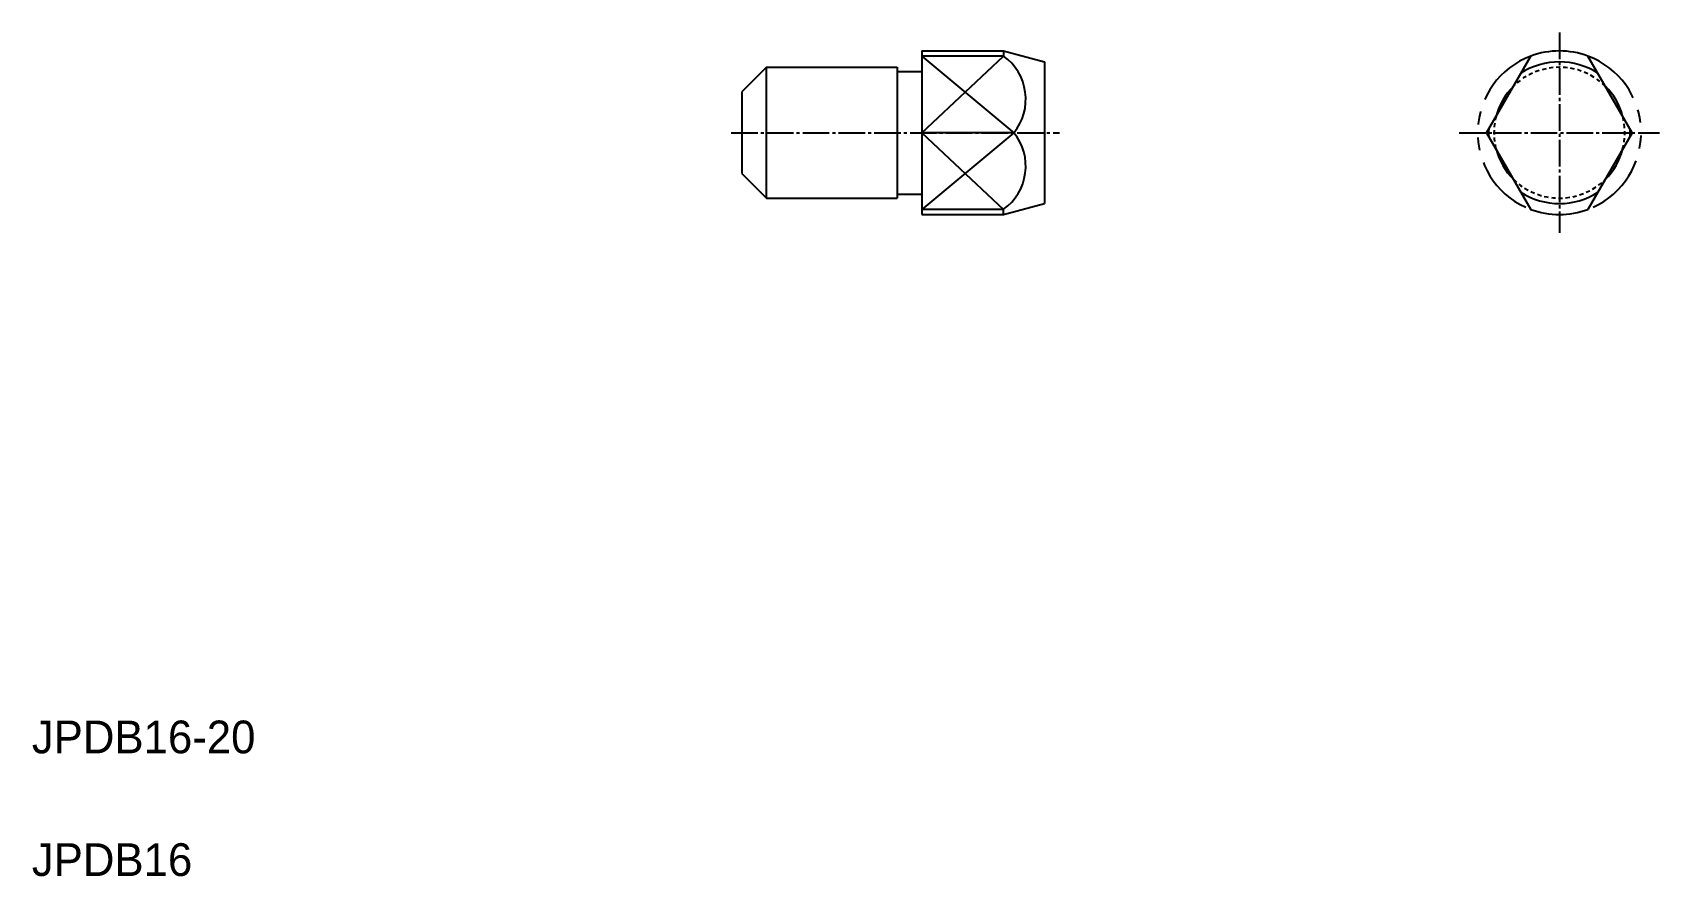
# Model space of a CAD drawing. Extents: x 10 to 209, y 10 to 113.
import ezdxf

# ---------------------------------------------------------------- set-up
doc = ezdxf.new("R2010")
doc.units = 0
doc.header["$LTSCALE"] = 0.25
for name, pattern in [('CENTER', [17.5, 13, -1.5, 1.5, -1.5]), ('DASHED', [3.5, 2, -1.5]), ('PHANTOM', [63.5, 31.75, -6.35, 6.35, -6.35, 6.35, -6.35])]:
    doc.linetypes.add(name, pattern=pattern)
doc.layers.get('0').update_dxf_attribs({"linetype": 'CONTINUOUS'})
doc.layers.add('CENTER', color=1, linetype='CENTER')
doc.styles.get("Standard").update_dxf_attribs({"font": 'txt', "height": 3.2})

msp = doc.modelspace()

# ---------------------------------------------------------------- linework, layer by layer
at = {"linetype": 'CONTINUOUS'}
for p, q in [((118.88, 110.88), (118.88, 90.88)), ((118.88, 110.88), (128.88, 110.88)), ((128.88, 110.88), (128.88, 110.25)), ((133.88, 109.54), (133.88, 92.22)), ((99.88, 108.88), (96.88, 105.88)), ((99.88, 92.88), (99.88, 108.88)), ((99.88, 108.88), (115.88, 108.88)), ((115.88, 108.88), (115.88, 92.88)), ((115.88, 108.38), (118.88, 108.38)), ((96.88, 105.88), (96.88, 95.88)), ((96.88, 95.88), (99.88, 92.88)), ((99.88, 92.88), (115.88, 92.88)), ((115.88, 93.38), (118.88, 93.38)), ((118.88, 90.88), (128.88, 90.88)), ((128.88, 90.88), (128.88, 91.51))]:
    msp.add_line(p, q, dxfattribs=at)
for p, q in [((128.88, 110.25), (118.88, 110.25)), ((128.88, 110.88), (133.88, 109.54)), ((187.97, 100.88), (193.38, 110.25)), ((205.79, 100.88), (200.38, 110.25)), ((133.88, 105.21), (133.88, 105.21)), ((130.15, 100.88), (118.88, 100.88)), ((133.88, 100.88), (133.88, 100.88)), ((187.97, 100.88), (193.38, 91.51)), ((205.79, 100.88), (200.38, 91.51)), ((128.88, 90.88), (133.88, 92.22)), ((128.88, 91.51), (118.88, 91.51))]:
    msp.add_line(p, q)
at = {"color": 3}
for p, q in [((118.88, 110.25), (130.15, 100.88)), ((118.88, 100.88), (128.88, 110.25)), ((130.15, 100.88), (118.88, 91.51)), ((118.88, 100.88), (128.88, 91.51))]:
    msp.add_line(p, q, dxfattribs=at)
for centre, radius, start, end in [((125.11, 104.97), 6.49, 320.9762, 54.5204), ((196.88, 100.88), 8.66, 57.0186, 122.9814), ((196.88, 100.88), 10, 69.5127, 110.4873), ((196.88, 100.88), 8, 134.656, 165.344), ((196.88, 100.88), 8, 14.656, 45.344), ((125.11, 96.8), 6.49, 305.4796, 39.0238), ((196.88, 100.88), 8.66, 177.0186, 182.9814), ((196.88, 100.88), 8.66, 357.0186, 2.9814), ((196.88, 100.88), 8, 194.656, 225.344), ((196.88, 100.88), 8, 314.656, 345.344), ((196.88, 100.88), 8.66, 237.0186, 302.9814), ((196.88, 100.88), 10, 249.5127, 290.4873)]:
    msp.add_arc(centre, radius, start, end)
at = {"color": 3, "linetype": 'PHANTOM'}
for start, end in [(110.4873, 245.6843), (294.3157, 69.5127)]:
    msp.add_arc((196.88, 100.88), 10, start, end, dxfattribs=at)
at = {"color": 3, "linetype": 'DASHED'}
for start, end in [(45.344, 134.656), (165.344, 194.656), (345.344, 14.656), (225.344, 314.656)]:
    msp.add_arc((196.88, 100.88), 8, start, end, dxfattribs=at)
at = {"layer": 'CENTER', "color": 1, "linetype": 'CENTER'}
for p, q in [((196.88, 113.13), (196.88, 88.63)), ((95.56, 100.88), (135.74, 100.88)), ((184.63, 100.88), (209.12, 100.88))]:
    msp.add_line(p, q, dxfattribs=at)

# ---------------------------------------------------------------- texts
for s, p in [('JPDB16-20', (10, 25)), ('JPDB16', (10, 10))]:
    msp.add_text(s, height=4).set_placement(p)

doc.saveas('drawing.dxf')
